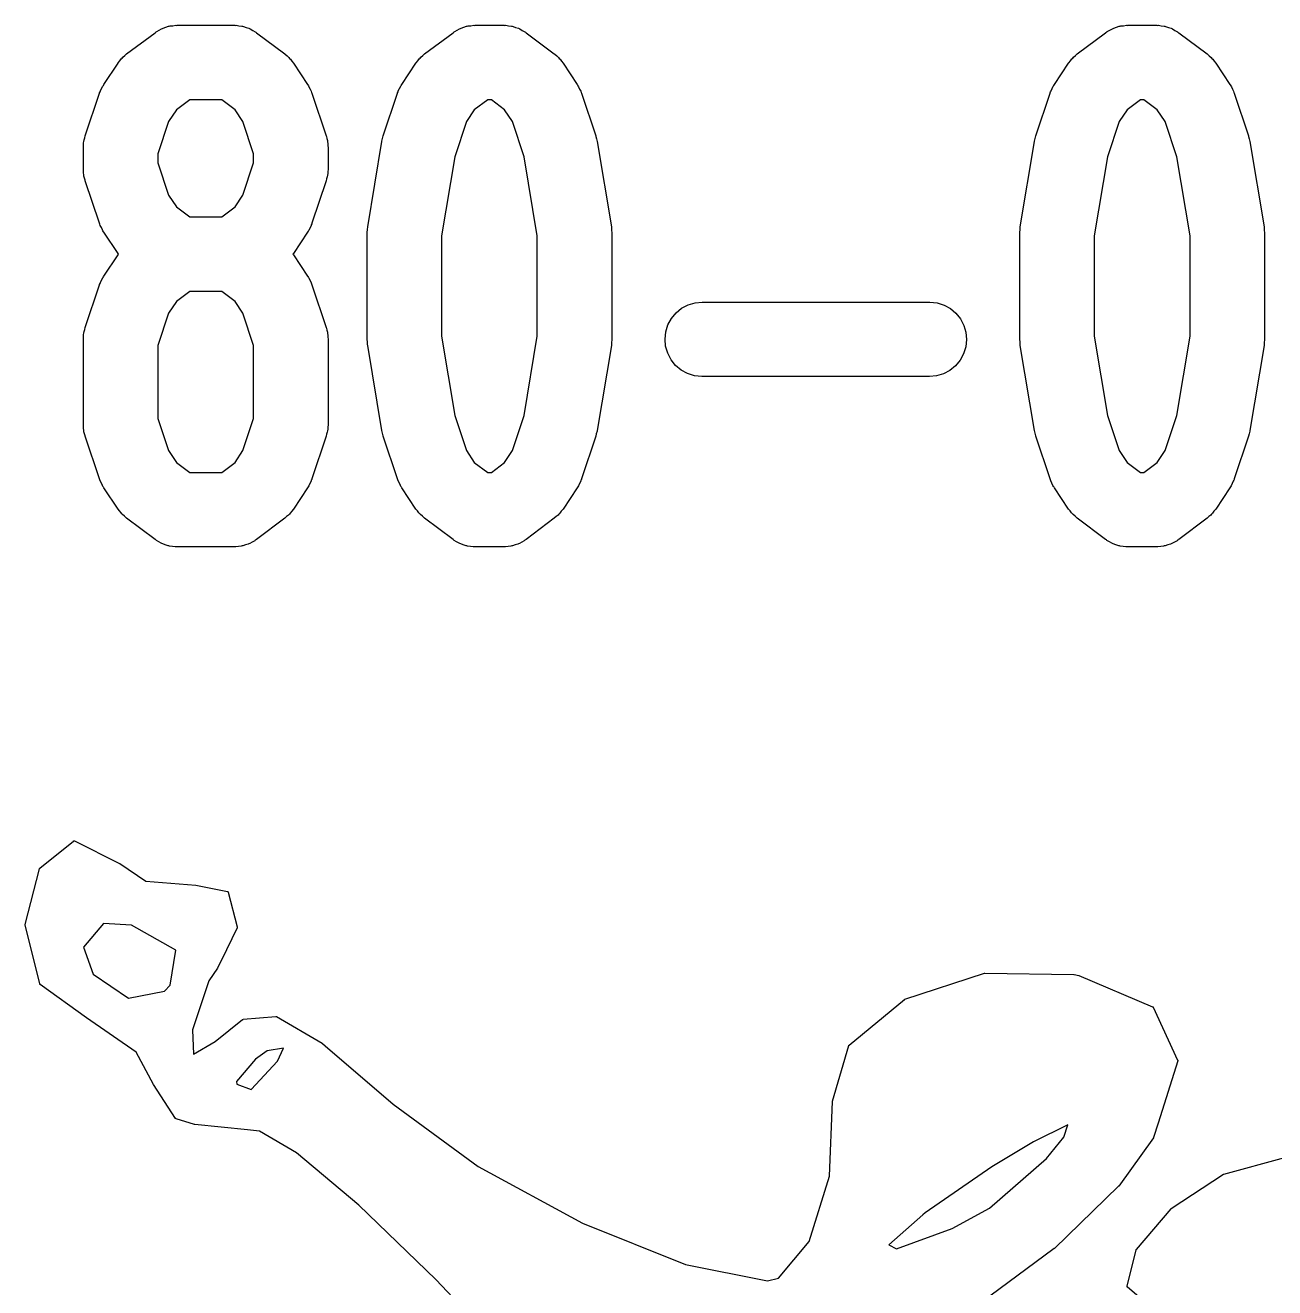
# Model space of a CAD drawing. Extents: x 69 to 231, y -99 to -49.
# Drawn here: x 103.7 to 109.57, y -81.35 to -75.42 of the extents above; entities that cross this region are included whole.
import ezdxf

# ---------------------------------------------------------------- set-up
doc = ezdxf.new("R2010")
doc.units = 0
doc.layers.add('BLACK', color=7, linetype='CONTINUOUS')

msp = doc.modelspace()

# ---------------------------------------------------------------- linework, layer by layer
at = {"layer": 'BLACK', "linetype": 'CONTINUOUS'}
for p, q in [((104.178, -75.56), (104.312, -75.46)), ((104.312, -75.46), (104.314, -75.4585)), ((104.314, -75.4585), (104.317, -75.4566)), ((104.317, -75.4566), (104.32, -75.4542)), ((104.32, -75.4542), (104.332, -75.448)), ((104.332, -75.448), (104.343, -75.4412)), ((104.343, -75.4412), (104.347, -75.44)), ((104.347, -75.44), (104.35, -75.4382)), ((104.35, -75.4382), (104.363, -75.4344)), ((104.363, -75.4344), (104.375, -75.43)), ((104.375, -75.43), (104.379, -75.4294)), ((104.379, -75.4294), (104.383, -75.4283)), ((104.383, -75.4283), (104.396, -75.427)), ((104.396, -75.427), (104.409, -75.4252)), ((104.409, -75.4252), (104.413, -75.4254)), ((104.413, -75.4254), (104.417, -75.425)), ((104.417, -75.425), (104.683, -75.425)), ((104.683, -75.425), (104.686, -75.425)), ((104.686, -75.425), (104.69, -75.4254)), ((104.69, -75.4254), (104.693, -75.4253)), ((104.693, -75.4253), (104.706, -75.4273)), ((104.706, -75.4273), (104.72, -75.4288)), ((104.72, -75.4288), (104.723, -75.43)), ((104.723, -75.43), (104.727, -75.4306)), ((104.727, -75.4306), (104.74, -75.4351)), ((104.74, -75.4351), (104.752, -75.4392)), ((104.752, -75.4392), (104.756, -75.441)), ((104.756, -75.441), (104.759, -75.4423)), ((104.759, -75.4423), (104.771, -75.4492)), ((104.771, -75.4492), (104.782, -75.4556)), ((104.782, -75.4556), (104.785, -75.458)), ((104.785, -75.458), (104.788, -75.46)), ((104.788, -75.46), (104.922, -75.56)), ((105.578, -75.56), (105.712, -75.46)), ((105.712, -75.46), (105.714, -75.4585)), ((105.714, -75.4585), (105.717, -75.4566)), ((105.717, -75.4566), (105.72, -75.4542)), ((105.72, -75.4542), (105.732, -75.448)), ((105.732, -75.448), (105.743, -75.4412)), ((105.743, -75.4412), (105.747, -75.44)), ((105.747, -75.44), (105.75, -75.4382)), ((105.75, -75.4382), (105.763, -75.4344)), ((105.763, -75.4344), (105.775, -75.43)), ((105.775, -75.43), (105.779, -75.4294)), ((105.779, -75.4294), (105.783, -75.4283)), ((105.783, -75.4283), (105.796, -75.427)), ((105.796, -75.427), (105.809, -75.4252)), ((105.809, -75.4252), (105.813, -75.4254)), ((105.813, -75.4254), (105.817, -75.425)), ((105.817, -75.425), (105.95, -75.425)), ((105.95, -75.425), (105.952, -75.425)), ((105.952, -75.425), (105.956, -75.4254)), ((105.956, -75.4254), (105.96, -75.4253)), ((105.96, -75.4253), (105.973, -75.4273)), ((105.973, -75.4273), (105.986, -75.4288)), ((105.986, -75.4288), (105.99, -75.43)), ((105.99, -75.43), (105.994, -75.4306)), ((105.994, -75.4306), (106.006, -75.4351)), ((106.006, -75.4351), (106.019, -75.4392)), ((106.019, -75.4392), (106.022, -75.441)), ((106.022, -75.441), (106.026, -75.4423)), ((106.026, -75.4423), (106.037, -75.4492)), ((106.037, -75.4492), (106.049, -75.4556)), ((106.049, -75.4556), (106.052, -75.458)), ((106.052, -75.458), (106.055, -75.46)), ((106.055, -75.46), (106.188, -75.56)), ((108.645, -75.56), (108.778, -75.46)), ((108.778, -75.46), (108.78, -75.4585)), ((108.78, -75.4585), (108.784, -75.4566)), ((108.784, -75.4566), (108.786, -75.4542)), ((108.786, -75.4542), (108.798, -75.448)), ((108.798, -75.448), (108.81, -75.4412)), ((108.81, -75.4412), (108.813, -75.44)), ((108.813, -75.44), (108.817, -75.4382)), ((108.817, -75.4382), (108.829, -75.4344)), ((108.829, -75.4344), (108.842, -75.43)), ((108.842, -75.43), (108.846, -75.4294)), ((108.846, -75.4294), (108.849, -75.4283)), ((108.849, -75.4283), (108.863, -75.427)), ((108.863, -75.427), (108.876, -75.4252)), ((108.876, -75.4252), (108.88, -75.4254)), ((108.88, -75.4254), (108.883, -75.425)), ((108.883, -75.425), (109.017, -75.425)), ((109.017, -75.425), (109.019, -75.425)), ((109.019, -75.425), (109.023, -75.4254)), ((109.023, -75.4254), (109.027, -75.4253)), ((109.027, -75.4253), (109.04, -75.4273)), ((109.04, -75.4273), (109.053, -75.4288)), ((109.053, -75.4288), (109.057, -75.43)), ((109.057, -75.43), (109.06, -75.4306)), ((109.06, -75.4306), (109.073, -75.4351)), ((109.073, -75.4351), (109.086, -75.4392)), ((109.086, -75.4392), (109.089, -75.441)), ((109.089, -75.441), (109.092, -75.4423)), ((109.092, -75.4423), (109.104, -75.4492)), ((109.104, -75.4492), (109.116, -75.4556)), ((109.116, -75.4556), (109.118, -75.458)), ((109.118, -75.458), (109.122, -75.46)), ((109.122, -75.46), (109.255, -75.56)), ((104.139, -75.6009), (104.146, -75.5922)), ((104.146, -75.5922), (104.153, -75.5831)), ((104.153, -75.5831), (104.157, -75.5792)), ((104.157, -75.5792), (104.161, -75.5748)), ((104.161, -75.5748), (104.17, -75.5677)), ((104.17, -75.5677), (104.178, -75.56)), ((104.922, -75.56), (104.924, -75.5615)), ((104.924, -75.5615), (104.932, -75.5693)), ((104.932, -75.5693), (104.941, -75.5765)), ((104.941, -75.5765), (104.944, -75.5809)), ((104.944, -75.5809), (104.948, -75.5849)), ((104.948, -75.5849), (104.955, -75.5941)), ((104.955, -75.5941), (104.962, -75.6029)), ((105.539, -75.6009), (105.546, -75.5922)), ((105.546, -75.5922), (105.553, -75.5831)), ((105.553, -75.5831), (105.557, -75.5792)), ((105.557, -75.5792), (105.561, -75.5748)), ((105.561, -75.5748), (105.57, -75.5677)), ((105.57, -75.5677), (105.578, -75.56)), ((106.188, -75.56), (106.19, -75.5615)), ((106.19, -75.5615), (106.199, -75.5693)), ((106.199, -75.5693), (106.207, -75.5765)), ((106.207, -75.5765), (106.211, -75.5809)), ((106.211, -75.5809), (106.215, -75.5849)), ((106.215, -75.5849), (106.222, -75.5941)), ((106.222, -75.5941), (106.229, -75.6029)), ((108.606, -75.6009), (108.613, -75.5922)), ((108.613, -75.5922), (108.62, -75.5831)), ((108.62, -75.5831), (108.624, -75.5792)), ((108.624, -75.5792), (108.628, -75.5748)), ((108.628, -75.5748), (108.637, -75.5677)), ((108.637, -75.5677), (108.645, -75.56)), ((109.255, -75.56), (109.257, -75.5615)), ((109.257, -75.5615), (109.265, -75.5693)), ((109.265, -75.5693), (109.274, -75.5765)), ((109.274, -75.5765), (109.278, -75.5809)), ((109.278, -75.5809), (109.282, -75.5849)), ((109.282, -75.5849), (109.288, -75.5941)), ((109.288, -75.5941), (109.296, -75.6029)), ((104.071, -75.7029), (104.138, -75.6029)), ((104.138, -75.6029), (104.139, -75.6009)), ((104.962, -75.6029), (105.029, -75.7029)), ((105.471, -75.7029), (105.538, -75.6029)), ((105.538, -75.6029), (105.539, -75.6009)), ((106.229, -75.6029), (106.296, -75.7029)), ((108.538, -75.7029), (108.604, -75.6029)), ((108.604, -75.6029), (108.606, -75.6009)), ((109.296, -75.6029), (109.362, -75.7029)), ((104.061, -75.7224), (104.066, -75.7114)), ((104.066, -75.7114), (104.069, -75.7073)), ((104.069, -75.7073), (104.071, -75.7029)), ((105.029, -75.7029), (105.03, -75.705)), ((105.03, -75.705), (105.033, -75.7094)), ((105.033, -75.7094), (105.035, -75.7135)), ((105.035, -75.7135), (105.04, -75.7245)), ((105.461, -75.7224), (105.466, -75.7114)), ((105.466, -75.7114), (105.469, -75.7073)), ((105.469, -75.7073), (105.471, -75.7029)), ((106.296, -75.7029), (106.297, -75.705)), ((106.297, -75.705), (106.299, -75.7094)), ((106.299, -75.7094), (106.302, -75.7135)), ((106.302, -75.7135), (106.307, -75.7245)), ((108.527, -75.7224), (108.532, -75.7114)), ((108.532, -75.7114), (108.535, -75.7073)), ((108.535, -75.7073), (108.538, -75.7029)), ((109.362, -75.7029), (109.364, -75.705)), ((109.364, -75.705), (109.366, -75.7094)), ((109.366, -75.7094), (109.369, -75.7135)), ((109.369, -75.7135), (109.374, -75.7245)), ((103.984, -75.9447), (104.051, -75.7447)), ((104.051, -75.7423), (104.054, -75.7378)), ((104.051, -75.7447), (104.051, -75.7423)), ((104.054, -75.7378), (104.055, -75.7331)), ((104.055, -75.7331), (104.061, -75.7224)), ((104.475, -75.775), (104.412, -75.822)), ((104.625, -75.775), (104.475, -75.775)), ((104.688, -75.822), (104.625, -75.775)), ((105.04, -75.7245), (105.046, -75.7353)), ((105.046, -75.7353), (105.047, -75.7401)), ((105.047, -75.7401), (105.049, -75.7447)), ((105.049, -75.7447), (105.116, -75.9447)), ((105.384, -75.9447), (105.451, -75.7447)), ((105.451, -75.7423), (105.454, -75.7378)), ((105.451, -75.7447), (105.451, -75.7423)), ((105.454, -75.7378), (105.455, -75.7331)), ((105.455, -75.7331), (105.461, -75.7224)), ((105.875, -75.775), (105.812, -75.822)), ((105.892, -75.775), (105.875, -75.775)), ((105.954, -75.822), (105.892, -75.775)), ((106.307, -75.7245), (106.313, -75.7353)), ((106.313, -75.7353), (106.314, -75.7401)), ((106.314, -75.7401), (106.316, -75.7447)), ((106.316, -75.7447), (106.383, -75.9447)), ((108.451, -75.9447), (108.517, -75.7447)), ((108.517, -75.7447), (108.518, -75.7423)), ((108.518, -75.7423), (108.52, -75.7378)), ((108.52, -75.7378), (108.522, -75.7331)), ((108.522, -75.7331), (108.527, -75.7224)), ((108.942, -75.775), (108.879, -75.822)), ((108.958, -75.775), (108.942, -75.775)), ((109.021, -75.822), (108.958, -75.775)), ((109.374, -75.7245), (109.379, -75.7353)), ((109.379, -75.7353), (109.381, -75.7401)), ((109.381, -75.7401), (109.383, -75.7447)), ((109.383, -75.7447), (109.449, -75.9447)), ((104.412, -75.822), (104.375, -75.8776)), ((104.725, -75.8776), (104.688, -75.822)), ((105.812, -75.822), (105.775, -75.8776)), ((105.991, -75.8776), (105.954, -75.822)), ((108.879, -75.822), (108.842, -75.8776)), ((109.058, -75.8776), (109.021, -75.822)), ((104.375, -75.8776), (104.325, -76.0284)), ((104.775, -76.0284), (104.725, -75.8776)), ((105.775, -75.8776), (105.72, -76.0423)), ((106.046, -76.0423), (105.991, -75.8776)), ((108.842, -75.8776), (108.787, -76.0423)), ((109.113, -76.0423), (109.058, -75.8776)), ((103.979, -75.9636), (103.982, -75.9542)), ((103.982, -75.9542), (103.984, -75.9447)), ((105.116, -75.9447), (105.117, -75.947)), ((105.117, -75.947), (105.119, -75.9566)), ((105.381, -75.9568), (105.384, -75.9447)), ((106.383, -75.9447), (106.383, -75.947)), ((106.383, -75.947), (106.386, -75.9592)), ((108.448, -75.9568), (108.451, -75.9447)), ((109.449, -75.9447), (109.45, -75.947)), ((109.45, -75.947), (109.453, -75.9592)), ((103.975, -75.9976), (103.976, -75.9878)), ((103.975, -76), (103.975, -75.9976)), ((103.975, -76.1), (103.975, -76)), ((103.976, -75.978), (103.978, -75.9709)), ((103.976, -75.9878), (103.976, -75.978)), ((103.978, -75.9709), (103.979, -75.9636)), ((105.119, -75.9566), (105.122, -75.966)), ((105.122, -75.966), (105.122, -75.9733)), ((105.122, -75.9733), (105.124, -75.9804)), ((105.124, -75.9804), (105.124, -75.9902)), ((105.124, -75.9902), (105.125, -76)), ((105.125, -76), (105.125, -76.1)), ((105.311, -76.3712), (105.377, -75.9712)), ((105.377, -75.9712), (105.378, -75.9688)), ((105.378, -75.9688), (105.381, -75.9568)), ((106.386, -75.9592), (106.389, -75.9712)), ((106.389, -75.9712), (106.456, -76.3712)), ((108.377, -76.3712), (108.444, -75.9712)), ((108.444, -75.9688), (108.448, -75.9568)), ((108.444, -75.9712), (108.444, -75.9688)), ((109.453, -75.9592), (109.456, -75.9712)), ((109.456, -75.9712), (109.523, -76.3712)), ((104.325, -76.0284), (104.325, -76.0716)), ((104.325, -76.0716), (104.375, -76.2224)), ((104.725, -76.2224), (104.775, -76.0716)), ((104.775, -76.0716), (104.775, -76.0284)), ((105.72, -76.0423), (105.658, -76.4145)), ((106.108, -76.4145), (106.046, -76.0423)), ((108.787, -76.0423), (108.725, -76.4145)), ((109.175, -76.4145), (109.113, -76.0423)), ((103.976, -76.1098), (103.975, -76.1)), ((103.976, -76.1196), (103.976, -76.1098)), ((103.978, -76.1267), (103.976, -76.1196)), ((103.978, -76.134), (103.978, -76.1267)), ((105.122, -76.1291), (105.121, -76.1364)), ((105.124, -76.122), (105.122, -76.1291)), ((105.125, -76.1024), (105.124, -76.1122)), ((105.124, -76.1122), (105.124, -76.122)), ((105.125, -76.1), (105.125, -76.1024)), ((103.981, -76.1434), (103.978, -76.134)), ((103.983, -76.153), (103.981, -76.1434)), ((103.984, -76.1553), (103.983, -76.153)), ((104.051, -76.3553), (103.984, -76.1553)), ((105.116, -76.1553), (105.049, -76.3553)), ((105.118, -76.1458), (105.116, -76.1553)), ((105.121, -76.1364), (105.118, -76.1458)), ((104.375, -76.2224), (104.412, -76.278)), ((104.688, -76.278), (104.725, -76.2224)), ((104.412, -76.278), (104.475, -76.325)), ((104.625, -76.325), (104.688, -76.278)), ((104.053, -76.3599), (104.051, -76.3553)), ((104.054, -76.3647), (104.053, -76.3599)), ((104.06, -76.3755), (104.054, -76.3647)), ((104.475, -76.325), (104.625, -76.325)), ((105.045, -76.3669), (105.039, -76.3776)), ((105.046, -76.3622), (105.045, -76.3669)), ((105.049, -76.3577), (105.046, -76.3622)), ((105.049, -76.3553), (105.049, -76.3577)), ((104.065, -76.3865), (104.06, -76.3755)), ((104.067, -76.3906), (104.065, -76.3865)), ((104.07, -76.395), (104.067, -76.3906)), ((104.071, -76.3971), (104.07, -76.395)), ((104.138, -76.4971), (104.071, -76.3971)), ((105.029, -76.3971), (104.962, -76.4971)), ((105.031, -76.3927), (105.029, -76.3971)), ((105.034, -76.3886), (105.031, -76.3927)), ((105.039, -76.3776), (105.034, -76.3886)), ((105.308, -76.3976), (105.31, -76.3844)), ((105.308, -76.4), (105.308, -76.3976)), ((105.308, -76.9), (105.308, -76.4)), ((105.31, -76.3844), (105.311, -76.3712)), ((105.658, -76.4145), (105.658, -76.8855)), ((106.108, -76.8855), (106.108, -76.4145)), ((106.456, -76.3712), (106.456, -76.3736)), ((106.456, -76.3736), (106.457, -76.3869)), ((106.457, -76.3869), (106.458, -76.4)), ((106.458, -76.4), (106.458, -76.9)), ((108.375, -76.3976), (108.376, -76.3844)), ((108.375, -76.4), (108.375, -76.3976)), ((108.375, -76.9), (108.375, -76.4)), ((108.376, -76.3844), (108.377, -76.3712)), ((108.725, -76.4145), (108.725, -76.8855)), ((109.175, -76.8855), (109.175, -76.4145)), ((109.523, -76.3712), (109.523, -76.3736)), ((109.523, -76.3736), (109.524, -76.3869)), ((109.524, -76.3869), (109.525, -76.4)), ((109.525, -76.4), (109.525, -76.9)), ((104.071, -76.6029), (104.138, -76.5029)), ((104.14, -76.4998), (104.138, -76.4971)), ((104.138, -76.5029), (104.139, -76.5009)), ((104.139, -76.5009), (104.14, -76.4998)), ((104.961, -76.4991), (104.96, -76.5002)), ((104.96, -76.5002), (104.962, -76.5029)), ((104.962, -76.4971), (104.961, -76.4991)), ((104.962, -76.5029), (105.029, -76.6029)), ((104.069, -76.6073), (104.071, -76.6029)), ((105.029, -76.6029), (105.03, -76.605)), ((105.03, -76.605), (105.033, -76.6094)), ((103.984, -76.8447), (104.051, -76.6447)), ((104.051, -76.6423), (104.054, -76.6378)), ((104.051, -76.6447), (104.051, -76.6423)), ((104.054, -76.6378), (104.055, -76.6331)), ((104.055, -76.6331), (104.061, -76.6224)), ((104.061, -76.6224), (104.066, -76.6114)), ((104.066, -76.6114), (104.069, -76.6073)), ((105.033, -76.6094), (105.035, -76.6135)), ((105.035, -76.6135), (105.04, -76.6245)), ((105.04, -76.6245), (105.046, -76.6353)), ((105.046, -76.6353), (105.047, -76.6401)), ((105.047, -76.6401), (105.049, -76.6447)), ((105.049, -76.6447), (105.116, -76.8447)), ((104.412, -76.722), (104.375, -76.7776)), ((104.475, -76.675), (104.412, -76.722)), ((104.625, -76.675), (104.475, -76.675)), ((104.688, -76.722), (104.625, -76.675)), ((104.725, -76.7776), (104.688, -76.722)), ((106.849, -76.7283), (106.883, -76.725)), ((106.883, -76.725), (107.95, -76.725)), ((107.95, -76.725), (107.952, -76.725)), ((107.952, -76.725), (107.986, -76.7288)), ((104.375, -76.7776), (104.325, -76.9284)), ((104.775, -76.9284), (104.725, -76.7776)), ((106.738, -76.8021), (106.76, -76.7758)), ((106.76, -76.7758), (106.786, -76.7542)), ((106.786, -76.7542), (106.817, -76.7382)), ((106.817, -76.7382), (106.849, -76.7283)), ((107.986, -76.7288), (108.019, -76.7392)), ((108.019, -76.7392), (108.049, -76.7556)), ((108.049, -76.7556), (108.075, -76.7776)), ((108.075, -76.7776), (108.096, -76.8042)), ((106.712, -76.8648), (106.722, -76.8322)), ((106.722, -76.8322), (106.738, -76.8021)), ((108.096, -76.8042), (108.112, -76.8344)), ((108.112, -76.8344), (108.122, -76.8672)), ((103.975, -76.8976), (103.976, -76.8878)), ((103.975, -76.9), (103.975, -76.8976)), ((103.975, -77.3), (103.975, -76.9)), ((103.976, -76.878), (103.978, -76.8709)), ((103.976, -76.8878), (103.976, -76.878)), ((103.978, -76.8709), (103.979, -76.8636)), ((103.979, -76.8636), (103.982, -76.8542)), ((103.982, -76.8542), (103.984, -76.8447)), ((105.116, -76.8447), (105.117, -76.847)), ((105.117, -76.847), (105.119, -76.8566)), ((105.119, -76.8566), (105.122, -76.866)), ((105.122, -76.866), (105.122, -76.8733)), ((105.122, -76.8733), (105.124, -76.8804)), ((105.124, -76.8804), (105.124, -76.8902)), ((105.124, -76.8902), (105.125, -76.9)), ((105.125, -76.9), (105.125, -77.3)), ((105.31, -76.9131), (105.308, -76.9)), ((105.658, -76.8855), (105.72, -77.2577)), ((106.046, -77.2577), (106.108, -76.8855)), ((106.458, -76.9024), (106.457, -76.9156)), ((106.458, -76.9), (106.458, -76.9024)), ((106.708, -76.8988), (106.712, -76.8648)), ((106.711, -76.9328), (106.708, -76.8988)), ((108.125, -76.9012), (108.121, -76.9352)), ((108.122, -76.8672), (108.125, -76.9012)), ((108.376, -76.9131), (108.375, -76.9)), ((108.725, -76.8855), (108.787, -77.2577)), ((109.113, -77.2577), (109.175, -76.8855)), ((109.525, -76.9024), (109.524, -76.9156)), ((109.525, -76.9), (109.525, -76.9024)), ((104.325, -76.9284), (104.325, -77.2716)), ((104.775, -77.2716), (104.775, -76.9284)), ((105.31, -76.9264), (105.31, -76.9131)), ((105.311, -76.9288), (105.31, -76.9264)), ((105.377, -77.3288), (105.311, -76.9288)), ((106.456, -76.9288), (106.389, -77.3288)), ((106.457, -76.9156), (106.456, -76.9288)), ((106.721, -76.9656), (106.711, -76.9328)), ((108.121, -76.9352), (108.111, -76.9678)), ((108.377, -76.9264), (108.376, -76.9131)), ((108.377, -76.9288), (108.377, -76.9264)), ((108.444, -77.3288), (108.377, -76.9288)), ((109.523, -76.9288), (109.456, -77.3288)), ((109.524, -76.9156), (109.523, -76.9288)), ((106.737, -76.9958), (106.721, -76.9656)), ((106.758, -77.0224), (106.737, -76.9958)), ((108.095, -76.9979), (108.073, -77.0242)), ((108.111, -76.9678), (108.095, -76.9979)), ((106.784, -77.0444), (106.758, -77.0224)), ((106.814, -77.0608), (106.784, -77.0444)), ((106.847, -77.0712), (106.814, -77.0608)), ((106.881, -77.075), (106.847, -77.0712)), ((106.883, -77.075), (106.881, -77.075)), ((107.95, -77.075), (106.883, -77.075)), ((107.984, -77.0717), (107.95, -77.075)), ((108.017, -77.0618), (107.984, -77.0717)), ((108.047, -77.0458), (108.017, -77.0618)), ((108.073, -77.0242), (108.047, -77.0458)), ((105.72, -77.2577), (105.775, -77.4224)), ((105.991, -77.4224), (106.046, -77.2577)), ((108.787, -77.2577), (108.842, -77.4224)), ((109.058, -77.4224), (109.113, -77.2577)), ((103.976, -77.3098), (103.975, -77.3)), ((103.976, -77.3196), (103.976, -77.3098)), ((104.325, -77.2716), (104.375, -77.4224)), ((104.725, -77.4224), (104.775, -77.2716)), ((105.125, -77.3024), (105.124, -77.3122)), ((105.124, -77.3122), (105.124, -77.322)), ((105.125, -77.3), (105.125, -77.3024)), ((103.978, -77.3267), (103.976, -77.3196)), ((103.978, -77.334), (103.978, -77.3267)), ((103.981, -77.3434), (103.978, -77.334)), ((103.983, -77.353), (103.981, -77.3434)), ((103.984, -77.3553), (103.983, -77.353)), ((104.051, -77.5553), (103.984, -77.3553)), ((105.116, -77.3553), (105.049, -77.5553)), ((105.118, -77.3458), (105.116, -77.3553)), ((105.121, -77.3364), (105.118, -77.3458)), ((105.122, -77.3291), (105.121, -77.3364)), ((105.124, -77.322), (105.122, -77.3291)), ((105.381, -77.3408), (105.377, -77.3288)), ((105.383, -77.353), (105.381, -77.3408)), ((105.384, -77.3553), (105.383, -77.353)), ((105.451, -77.5553), (105.384, -77.3553)), ((106.383, -77.3553), (106.316, -77.5553)), ((106.385, -77.3432), (106.383, -77.3553)), ((106.389, -77.3312), (106.385, -77.3432)), ((106.389, -77.3288), (106.389, -77.3312)), ((108.447, -77.3408), (108.444, -77.3288)), ((108.45, -77.353), (108.447, -77.3408)), ((108.451, -77.3553), (108.45, -77.353)), ((108.517, -77.5553), (108.451, -77.3553)), ((109.449, -77.3553), (109.383, -77.5553)), ((109.452, -77.3432), (109.449, -77.3553)), ((109.456, -77.3312), (109.452, -77.3432)), ((109.456, -77.3288), (109.456, -77.3312)), ((104.375, -77.4224), (104.412, -77.478)), ((104.688, -77.478), (104.725, -77.4224)), ((105.775, -77.4224), (105.812, -77.478)), ((105.954, -77.478), (105.991, -77.4224)), ((108.842, -77.4224), (108.879, -77.478)), ((109.021, -77.478), (109.058, -77.4224)), ((104.412, -77.478), (104.475, -77.525)), ((104.625, -77.525), (104.688, -77.478)), ((105.812, -77.478), (105.875, -77.525)), ((105.892, -77.525), (105.954, -77.478)), ((108.879, -77.478), (108.942, -77.525)), ((108.958, -77.525), (109.021, -77.478)), ((104.053, -77.5599), (104.051, -77.5553)), ((104.475, -77.525), (104.625, -77.525)), ((105.049, -77.5553), (105.049, -77.5577)), ((105.453, -77.5599), (105.451, -77.5553)), ((105.875, -77.525), (105.892, -77.525)), ((106.316, -77.5553), (106.315, -77.5577)), ((108.519, -77.5599), (108.517, -77.5553)), ((108.942, -77.525), (108.958, -77.525)), ((109.383, -77.5553), (109.382, -77.5577)), ((104.054, -77.5647), (104.053, -77.5599)), ((104.06, -77.5755), (104.054, -77.5647)), ((104.065, -77.5865), (104.06, -77.5755)), ((104.067, -77.5906), (104.065, -77.5865)), ((104.07, -77.595), (104.067, -77.5906)), ((104.071, -77.5971), (104.07, -77.595)), ((104.138, -77.6971), (104.071, -77.5971)), ((105.029, -77.5971), (104.962, -77.6971)), ((105.031, -77.5927), (105.029, -77.5971)), ((105.034, -77.5886), (105.031, -77.5927)), ((105.039, -77.5776), (105.034, -77.5886)), ((105.045, -77.5669), (105.039, -77.5776)), ((105.046, -77.5622), (105.045, -77.5669)), ((105.049, -77.5577), (105.046, -77.5622)), ((105.454, -77.5647), (105.453, -77.5599)), ((105.46, -77.5755), (105.454, -77.5647)), ((105.465, -77.5865), (105.46, -77.5755)), ((105.467, -77.5906), (105.465, -77.5865)), ((105.47, -77.595), (105.467, -77.5906)), ((105.471, -77.5971), (105.47, -77.595)), ((105.538, -77.6971), (105.471, -77.5971)), ((106.296, -77.5971), (106.229, -77.6971)), ((106.298, -77.5927), (106.296, -77.5971)), ((106.301, -77.5886), (106.298, -77.5927)), ((106.306, -77.5776), (106.301, -77.5886)), ((106.312, -77.5669), (106.306, -77.5776)), ((106.313, -77.5622), (106.312, -77.5669)), ((106.315, -77.5577), (106.313, -77.5622)), ((108.521, -77.5647), (108.519, -77.5599)), ((108.526, -77.5755), (108.521, -77.5647)), ((108.531, -77.5865), (108.526, -77.5755)), ((108.534, -77.5906), (108.531, -77.5865)), ((108.536, -77.595), (108.534, -77.5906)), ((108.538, -77.5971), (108.536, -77.595)), ((108.604, -77.6971), (108.538, -77.5971)), ((109.362, -77.5971), (109.296, -77.6971)), ((109.365, -77.5927), (109.362, -77.5971)), ((109.368, -77.5886), (109.365, -77.5927)), ((109.373, -77.5776), (109.368, -77.5886)), ((109.378, -77.5669), (109.373, -77.5776)), ((109.38, -77.5622), (109.378, -77.5669)), ((109.382, -77.5577), (109.38, -77.5622)), ((104.145, -77.7059), (104.138, -77.6971)), ((104.152, -77.7151), (104.145, -77.7059)), ((104.156, -77.7191), (104.152, -77.7151)), ((104.159, -77.7235), (104.156, -77.7191)), ((104.168, -77.7307), (104.159, -77.7235)), ((104.176, -77.7385), (104.168, -77.7307)), ((104.93, -77.7323), (104.922, -77.74)), ((104.939, -77.7252), (104.93, -77.7323)), ((104.943, -77.7208), (104.939, -77.7252)), ((104.947, -77.7169), (104.943, -77.7208)), ((104.954, -77.7078), (104.947, -77.7169)), ((104.961, -77.6991), (104.954, -77.7078)), ((104.962, -77.6971), (104.961, -77.6991)), ((105.545, -77.7059), (105.538, -77.6971)), ((105.552, -77.7151), (105.545, -77.7059)), ((105.556, -77.7191), (105.552, -77.7151)), ((105.559, -77.7235), (105.556, -77.7191)), ((105.568, -77.7307), (105.559, -77.7235)), ((105.576, -77.7385), (105.568, -77.7307)), ((106.197, -77.7323), (106.188, -77.74)), ((106.206, -77.7252), (106.197, -77.7323)), ((106.209, -77.7208), (106.206, -77.7252)), ((106.214, -77.7169), (106.209, -77.7208)), ((106.22, -77.7078), (106.214, -77.7169)), ((106.228, -77.6991), (106.22, -77.7078)), ((106.229, -77.6971), (106.228, -77.6991)), ((108.612, -77.7059), (108.604, -77.6971)), ((108.618, -77.7151), (108.612, -77.7059)), ((108.622, -77.7191), (108.618, -77.7151)), ((108.626, -77.7235), (108.622, -77.7191)), ((108.635, -77.7307), (108.626, -77.7235)), ((108.643, -77.7385), (108.635, -77.7307)), ((109.263, -77.7323), (109.255, -77.74)), ((109.272, -77.7252), (109.263, -77.7323)), ((109.276, -77.7208), (109.272, -77.7252)), ((109.28, -77.7169), (109.276, -77.7208)), ((109.287, -77.7078), (109.28, -77.7169)), ((109.294, -77.6991), (109.287, -77.7078)), ((109.296, -77.6971), (109.294, -77.6991)), ((104.178, -77.74), (104.176, -77.7385)), ((104.312, -77.84), (104.178, -77.74)), ((104.922, -77.74), (104.788, -77.84)), ((105.578, -77.74), (105.576, -77.7385)), ((105.712, -77.84), (105.578, -77.74)), ((106.188, -77.74), (106.055, -77.84)), ((108.645, -77.74), (108.643, -77.7385)), ((108.778, -77.84), (108.645, -77.74)), ((109.255, -77.74), (109.122, -77.84)), ((104.315, -77.842), (104.312, -77.84)), ((104.318, -77.8444), (104.315, -77.842)), ((104.329, -77.8508), (104.318, -77.8444)), ((104.341, -77.8577), (104.329, -77.8508)), ((104.768, -77.852), (104.757, -77.8588)), ((104.78, -77.8458), (104.768, -77.852)), ((104.783, -77.8434), (104.78, -77.8458)), ((104.786, -77.8415), (104.783, -77.8434)), ((104.788, -77.84), (104.786, -77.8415)), ((105.715, -77.842), (105.712, -77.84)), ((105.718, -77.8444), (105.715, -77.842)), ((105.729, -77.8508), (105.718, -77.8444)), ((105.741, -77.8577), (105.729, -77.8508)), ((106.035, -77.852), (106.024, -77.8588)), ((106.047, -77.8458), (106.035, -77.852)), ((106.05, -77.8434), (106.047, -77.8458)), ((106.053, -77.8415), (106.05, -77.8434)), ((106.055, -77.84), (106.053, -77.8415)), ((108.782, -77.842), (108.778, -77.84)), ((108.784, -77.8444), (108.782, -77.842)), ((108.796, -77.8508), (108.784, -77.8444)), ((108.808, -77.8577), (108.796, -77.8508)), ((109.102, -77.852), (109.09, -77.8588)), ((109.114, -77.8458), (109.102, -77.852)), ((109.116, -77.8434), (109.114, -77.8458)), ((109.12, -77.8415), (109.116, -77.8434)), ((109.122, -77.84), (109.12, -77.8415)), ((104.344, -77.859), (104.341, -77.8577)), ((104.348, -77.8608), (104.344, -77.859)), ((104.36, -77.8649), (104.348, -77.8608)), ((104.373, -77.8694), (104.36, -77.8649)), ((104.377, -77.87), (104.373, -77.8694)), ((104.38, -77.8712), (104.377, -77.87)), ((104.394, -77.8727), (104.38, -77.8712)), ((104.407, -77.8747), (104.394, -77.8727)), ((104.41, -77.8746), (104.407, -77.8747)), ((104.414, -77.875), (104.41, -77.8746)), ((104.417, -77.875), (104.414, -77.875)), ((104.683, -77.875), (104.417, -77.875)), ((104.687, -77.8746), (104.683, -77.875)), ((104.691, -77.8748), (104.687, -77.8746)), ((104.704, -77.873), (104.691, -77.8748)), ((104.717, -77.8717), (104.704, -77.873)), ((104.721, -77.8706), (104.717, -77.8717)), ((104.725, -77.87), (104.721, -77.8706)), ((104.737, -77.8656), (104.725, -77.87)), ((104.75, -77.8618), (104.737, -77.8656)), ((104.753, -77.86), (104.75, -77.8618)), ((104.757, -77.8588), (104.753, -77.86)), ((105.744, -77.859), (105.741, -77.8577)), ((105.748, -77.8608), (105.744, -77.859)), ((105.76, -77.8649), (105.748, -77.8608)), ((105.773, -77.8694), (105.76, -77.8649)), ((105.777, -77.87), (105.773, -77.8694)), ((105.78, -77.8712), (105.777, -77.87)), ((105.794, -77.8727), (105.78, -77.8712)), ((105.807, -77.8747), (105.794, -77.8727)), ((105.81, -77.8746), (105.807, -77.8747)), ((105.814, -77.875), (105.81, -77.8746)), ((105.817, -77.875), (105.814, -77.875)), ((105.95, -77.875), (105.817, -77.875)), ((105.954, -77.8746), (105.95, -77.875)), ((105.958, -77.8748), (105.954, -77.8746)), ((105.971, -77.873), (105.958, -77.8748)), ((105.984, -77.8717), (105.971, -77.873)), ((105.988, -77.8706), (105.984, -77.8717)), ((105.991, -77.87), (105.988, -77.8706)), ((106.004, -77.8656), (105.991, -77.87)), ((106.017, -77.8618), (106.004, -77.8656)), ((106.02, -77.86), (106.017, -77.8618)), ((106.024, -77.8588), (106.02, -77.86)), ((108.811, -77.859), (108.808, -77.8577)), ((108.814, -77.8608), (108.811, -77.859)), ((108.827, -77.8649), (108.814, -77.8608)), ((108.84, -77.8694), (108.827, -77.8649)), ((108.843, -77.87), (108.84, -77.8694)), ((108.847, -77.8712), (108.843, -77.87)), ((108.86, -77.8727), (108.847, -77.8712)), ((108.873, -77.8747), (108.86, -77.8727)), ((108.877, -77.8746), (108.873, -77.8747)), ((108.881, -77.875), (108.877, -77.8746)), ((108.883, -77.875), (108.881, -77.875)), ((109.017, -77.875), (108.883, -77.875)), ((109.02, -77.8746), (109.017, -77.875)), ((109.024, -77.8748), (109.02, -77.8746)), ((109.037, -77.873), (109.024, -77.8748)), ((109.051, -77.8717), (109.037, -77.873)), ((109.054, -77.8706), (109.051, -77.8717)), ((109.058, -77.87), (109.054, -77.8706)), ((109.071, -77.8656), (109.058, -77.87)), ((109.083, -77.8618), (109.071, -77.8656)), ((109.087, -77.86), (109.083, -77.8618)), ((109.09, -77.8588), (109.087, -77.86)), ((103.771, -79.3839), (103.928, -79.2562)), ((103.928, -79.256), (103.929, -79.2558)), ((103.928, -79.2562), (103.928, -79.256)), ((103.928, -79.2562), (103.928, -79.2562)), ((103.929, -79.2554), (103.929, -79.2553)), ((103.929, -79.2553), (103.93, -79.2553)), ((103.929, -79.2555), (103.929, -79.2554)), ((103.929, -79.2557), (103.929, -79.2555)), ((103.929, -79.2558), (103.929, -79.2557)), ((103.929, -79.2557), (103.929, -79.2557)), ((103.93, -79.2552), (103.93, -79.2551)), ((103.93, -79.2551), (103.93, -79.2551)), ((103.93, -79.2551), (103.931, -79.2551)), ((103.93, -79.2553), (103.93, -79.2552)), ((103.931, -79.2551), (103.931, -79.2551)), ((103.931, -79.2551), (103.931, -79.2551)), ((103.931, -79.2551), (103.931, -79.2551)), ((103.931, -79.2551), (103.932, -79.2551)), ((103.932, -79.2551), (103.932, -79.2552)), ((103.932, -79.2552), (103.932, -79.2553)), ((103.932, -79.2553), (103.932, -79.2553)), ((103.932, -79.2553), (103.932, -79.2553)), ((103.932, -79.2553), (103.933, -79.2555)), ((103.933, -79.2555), (103.933, -79.2556)), ((103.933, -79.2556), (104.145, -79.3622)), ((103.702, -79.6482), (103.769, -79.3865)), ((103.769, -79.3859), (103.77, -79.3855)), ((103.769, -79.3863), (103.769, -79.3859)), ((103.769, -79.3864), (103.769, -79.3863)), ((103.769, -79.3865), (103.769, -79.3864)), ((103.769, -79.3864), (103.769, -79.3864)), ((103.77, -79.3843), (103.771, -79.384)), ((103.77, -79.3846), (103.77, -79.3843)), ((103.77, -79.3847), (103.77, -79.3846)), ((103.77, -79.3846), (103.77, -79.3846)), ((103.77, -79.385), (103.77, -79.3847)), ((103.77, -79.3854), (103.77, -79.385)), ((103.77, -79.3855), (103.77, -79.3854)), ((103.77, -79.3855), (103.77, -79.3855)), ((103.771, -79.384), (103.771, -79.3839)), ((103.771, -79.3839), (103.771, -79.3839)), ((104.145, -79.3622), (104.145, -79.3622)), ((104.145, -79.3622), (104.145, -79.3623)), ((104.145, -79.3623), (104.146, -79.3625)), ((104.146, -79.3625), (104.268, -79.4442)), ((104.268, -79.4442), (104.504, -79.4635)), ((104.504, -79.4635), (104.504, -79.4635)), ((104.504, -79.4635), (104.504, -79.4636)), ((104.504, -79.4636), (104.504, -79.4636)), ((104.504, -79.4636), (104.652, -79.4929)), ((104.652, -79.4929), (104.652, -79.493)), ((104.652, -79.493), (104.652, -79.493)), ((104.652, -79.493), (104.652, -79.4931)), ((104.652, -79.4931), (104.652, -79.4932)), ((104.652, -79.4932), (104.653, -79.4932)), ((104.653, -79.4932), (104.653, -79.4934)), ((104.653, -79.4934), (104.653, -79.4935)), ((104.653, -79.4935), (104.653, -79.4936)), ((104.653, -79.4936), (104.653, -79.4937)), ((104.653, -79.4937), (104.654, -79.4939)), ((104.654, -79.4939), (104.654, -79.4941)), ((104.654, -79.4941), (104.654, -79.4942)), ((104.654, -79.4942), (104.654, -79.4943)), ((104.654, -79.4943), (104.654, -79.4946)), ((104.654, -79.4946), (104.655, -79.4948)), ((104.655, -79.4948), (104.655, -79.495)), ((104.655, -79.495), (104.655, -79.4951)), ((104.655, -79.4951), (104.655, -79.4954)), ((104.655, -79.4954), (104.655, -79.4957)), ((104.655, -79.4957), (104.655, -79.4958)), ((104.655, -79.4958), (104.655, -79.496)), ((104.655, -79.496), (104.655, -79.4963)), ((104.655, -79.4963), (104.655, -79.4966)), ((104.655, -79.4966), (104.698, -79.66)), ((103.702, -79.6484), (103.702, -79.6482)), ((103.702, -79.6486), (103.702, -79.6484)), ((103.702, -79.6489), (103.702, -79.6486)), ((103.702, -79.6491), (103.702, -79.6489)), ((103.702, -79.6493), (103.702, -79.6491)), ((103.702, -79.6496), (103.702, -79.6493)), ((103.702, -79.6498), (103.702, -79.6496)), ((103.702, -79.6501), (103.702, -79.6498)), ((103.702, -79.6503), (103.702, -79.6501)), ((103.702, -79.6505), (103.702, -79.6503)), ((103.702, -79.6506), (103.702, -79.6505)), ((103.77, -79.9272), (103.702, -79.6506)), ((104.069, -79.6436), (103.976, -79.7545)), ((104.202, -79.6517), (104.069, -79.6436)), ((104.41, -79.7683), (104.202, -79.6517)), ((104.697, -79.6634), (104.647, -79.7678)), ((104.698, -79.6629), (104.697, -79.6631)), ((104.697, -79.6631), (104.697, -79.6634)), ((104.698, -79.66), (104.698, -79.66)), ((104.698, -79.66), (104.698, -79.6603)), ((104.698, -79.6603), (104.698, -79.6605)), ((104.698, -79.6605), (104.698, -79.6608)), ((104.698, -79.6608), (104.698, -79.661)), ((104.698, -79.661), (104.698, -79.6613)), ((104.698, -79.6613), (104.698, -79.6615)), ((104.698, -79.6615), (104.698, -79.6617)), ((104.698, -79.6617), (104.698, -79.662)), ((104.698, -79.662), (104.698, -79.6622)), ((104.698, -79.6622), (104.698, -79.6625)), ((104.698, -79.6625), (104.698, -79.6627)), ((104.698, -79.6627), (104.698, -79.6629)), ((103.976, -79.7545), (104.021, -79.8811)), ((104.383, -79.9331), (104.41, -79.7683)), ((104.647, -79.7678), (104.606, -79.8532)), ((104.606, -79.8539), (104.564, -79.9126)), ((104.606, -79.8532), (104.606, -79.8532)), ((104.606, -79.8532), (104.606, -79.8536)), ((104.606, -79.8536), (104.606, -79.8539)), ((103.77, -79.9274), (103.77, -79.9272)), ((103.77, -79.9277), (103.77, -79.9274)), ((104.021, -79.8811), (104.187, -79.995)), ((104.564, -79.9126), (104.488, -80.1435)), ((107.835, -79.9993), (108.209, -79.8768)), ((108.209, -79.8768), (108.209, -79.8767)), ((108.209, -79.8767), (108.21, -79.8767)), ((108.21, -79.8766), (108.21, -79.8765)), ((108.21, -79.8765), (108.211, -79.8765)), ((108.21, -79.8767), (108.21, -79.8766)), ((108.21, -79.8766), (108.21, -79.8766)), ((108.211, -79.8765), (108.211, -79.8765)), ((108.211, -79.8765), (108.629, -79.8829)), ((108.629, -79.8829), (108.629, -79.8829)), ((108.629, -79.8829), (108.629, -79.8829)), ((108.629, -79.8829), (108.629, -79.8829)), ((108.629, -79.8829), (108.629, -79.8829)), ((108.629, -79.8829), (108.63, -79.883)), ((108.63, -79.883), (108.63, -79.883)), ((108.63, -79.883), (108.652, -79.8876)), ((108.652, -79.8876), (108.652, -79.8876)), ((108.652, -79.8876), (108.652, -79.8876)), ((108.652, -79.8876), (108.652, -79.8876)), ((108.652, -79.8876), (108.652, -79.8877)), ((108.652, -79.8877), (108.653, -79.8879)), ((108.653, -79.8879), (108.999, -80.0345)), ((103.77, -79.9279), (103.77, -79.9277)), ((103.77, -79.9281), (103.77, -79.9279)), ((103.77, -79.9283), (103.77, -79.9281)), ((103.77, -79.9286), (103.77, -79.9283)), ((103.77, -79.9287), (103.77, -79.9286)), ((103.77, -79.9289), (103.77, -79.9287)), ((103.771, -79.9291), (103.77, -79.9289)), ((103.771, -79.9293), (103.771, -79.9291)), ((103.771, -79.9295), (103.771, -79.9293)), ((103.771, -79.9296), (103.771, -79.9295)), ((103.771, -79.9298), (103.771, -79.9296)), ((103.771, -79.93), (103.771, -79.9298)), ((103.772, -79.93), (103.771, -79.93)), ((103.99, -80.0866), (103.772, -79.93)), ((104.187, -79.995), (104.357, -79.961)), ((104.357, -79.961), (104.383, -79.9331)), ((107.573, -80.2148), (107.833, -80.0002)), ((107.833, -80.0002), (107.834, -80)), ((107.833, -80.0002), (107.833, -80.0002)), ((107.834, -79.9995), (107.835, -79.9993)), ((107.834, -79.9996), (107.834, -79.9995)), ((107.834, -79.9997), (107.834, -79.9996)), ((107.834, -80), (107.834, -79.9997)), ((107.834, -79.9997), (107.834, -79.9997)), ((108.999, -80.0345), (108.999, -80.0345)), ((108.999, -80.0345), (109, -80.0347)), ((109, -80.0347), (109, -80.0348)), ((109, -80.0348), (109, -80.0349)), ((109, -80.0349), (109, -80.035)), ((109, -80.035), (109, -80.0352)), ((109, -80.0352), (109.001, -80.0354)), ((109.001, -80.0354), (109.001, -80.0355)), ((109.001, -80.0355), (109.001, -80.0356)), ((109.001, -80.0356), (109.001, -80.0359)), ((109.001, -80.0359), (109.001, -80.0361)), ((109.001, -80.0361), (109.001, -80.0363)), ((109.001, -80.0363), (109.002, -80.0364)), ((109.002, -80.0364), (109.002, -80.0367)), ((109.002, -80.0367), (109.002, -80.037)), ((109.002, -80.037), (109.116, -80.285)), ((104.223, -80.2483), (103.99, -80.0866)), ((103.99, -80.0866), (103.99, -80.0866)), ((103.99, -80.0866), (103.99, -80.0866)), ((104.594, -80.1985), (104.723, -80.0948)), ((104.723, -80.0948), (104.724, -80.0945)), ((104.723, -80.0948), (104.723, -80.0948)), ((104.723, -80.0948), (104.723, -80.0948)), ((104.723, -80.0948), (104.723, -80.0948)), ((104.723, -80.0948), (104.723, -80.0948)), ((104.724, -80.0943), (104.725, -80.0941)), ((104.724, -80.0945), (104.724, -80.0943)), ((104.724, -80.0943), (104.724, -80.0943)), ((104.724, -80.0943), (104.724, -80.0943)), ((104.725, -80.0939), (104.726, -80.0938)), ((104.725, -80.0941), (104.725, -80.0939)), ((104.725, -80.0939), (104.725, -80.0939)), ((104.725, -80.0939), (104.725, -80.0939)), ((104.726, -80.0937), (104.88, -80.0805)), ((104.726, -80.0938), (104.726, -80.0937)), ((104.726, -80.0937), (104.726, -80.0937)), ((104.726, -80.0938), (104.726, -80.0938)), ((104.88, -80.0805), (104.881, -80.0805)), ((104.881, -80.0805), (104.881, -80.0805)), ((104.881, -80.0805), (104.881, -80.0805)), ((104.881, -80.0805), (104.881, -80.0805)), ((104.881, -80.0805), (104.882, -80.0805)), ((104.882, -80.0805), (104.882, -80.0805)), ((104.882, -80.0805), (104.882, -80.0805)), ((104.882, -80.0805), (104.882, -80.0806)), ((104.882, -80.0806), (104.882, -80.0807)), ((104.882, -80.0807), (104.883, -80.0807)), ((104.883, -80.0807), (104.883, -80.0807)), ((104.883, -80.0807), (104.883, -80.0809)), ((104.883, -80.0809), (104.883, -80.0811)), ((104.883, -80.0811), (104.883, -80.0811)), ((104.883, -80.0811), (104.883, -80.0811)), ((104.883, -80.0811), (105.097, -80.2063)), ((104.488, -80.1435), (104.493, -80.2581)), ((104.493, -80.2581), (104.594, -80.1985)), ((105.097, -80.2063), (105.097, -80.2064)), ((105.097, -80.2064), (105.097, -80.2066)), ((105.097, -80.2066), (105.098, -80.2068)), ((105.098, -80.2068), (105.111, -80.2186)), ((105.111, -80.2186), (105.111, -80.2187)), ((105.111, -80.2187), (105.111, -80.2187)), ((105.111, -80.2187), (105.43, -80.4916)), ((107.495, -80.4778), (107.571, -80.2173)), ((107.571, -80.2172), (107.572, -80.2167)), ((107.571, -80.2173), (107.571, -80.2172)), ((107.572, -80.2155), (107.573, -80.2151)), ((107.572, -80.2159), (107.572, -80.2155)), ((107.572, -80.2155), (107.572, -80.2155)), ((107.572, -80.2155), (107.572, -80.2155)), ((107.572, -80.2163), (107.572, -80.2159)), ((107.572, -80.2167), (107.572, -80.2163)), ((107.572, -80.2163), (107.572, -80.2163)), ((107.572, -80.2163), (107.572, -80.2163)), ((107.573, -80.2151), (107.573, -80.2148)), ((104.305, -80.3993), (104.223, -80.2483)), ((104.784, -80.2803), (104.695, -80.3857)), ((104.839, -80.2421), (104.784, -80.2803)), ((104.915, -80.2289), (104.839, -80.2421)), ((104.888, -80.2906), (104.915, -80.2289)), ((104.763, -80.4239), (104.888, -80.2906)), ((109.117, -80.2886), (109.025, -80.5816)), ((109.116, -80.285), (109.116, -80.2851)), ((109.116, -80.2851), (109.116, -80.2854)), ((109.116, -80.2854), (109.117, -80.2857)), ((109.117, -80.2857), (109.117, -80.2859)), ((109.117, -80.2859), (109.117, -80.286)), ((109.117, -80.286), (109.117, -80.2864)), ((109.117, -80.2864), (109.117, -80.2867)), ((109.117, -80.2867), (109.117, -80.2868)), ((109.117, -80.2868), (109.117, -80.287)), ((109.117, -80.287), (109.117, -80.2873)), ((109.117, -80.2873), (109.117, -80.2877)), ((109.117, -80.2877), (109.117, -80.2878)), ((109.117, -80.2878), (109.117, -80.288)), ((109.117, -80.288), (109.117, -80.2883)), ((109.117, -80.2883), (109.117, -80.2886)), ((104.305, -80.3994), (104.305, -80.3993)), ((104.305, -80.3995), (104.305, -80.3994)), ((104.305, -80.3996), (104.305, -80.3995)), ((104.408, -80.5593), (104.305, -80.3996)), ((104.695, -80.3857), (104.696, -80.3982)), ((104.696, -80.3982), (104.763, -80.4239)), ((105.43, -80.4916), (105.43, -80.4916)), ((105.43, -80.4916), (105.43, -80.4917)), ((105.43, -80.4917), (105.83, -80.7849)), ((107.481, -80.83), (107.495, -80.479)), ((107.495, -80.4779), (107.495, -80.4778)), ((107.495, -80.478), (107.495, -80.4779)), ((107.495, -80.4784), (107.495, -80.478)), ((107.495, -80.4788), (107.495, -80.4784)), ((107.495, -80.4789), (107.495, -80.4788)), ((107.495, -80.4788), (107.495, -80.4788)), ((107.495, -80.479), (107.495, -80.4789)), ((104.408, -80.5595), (104.408, -80.5593)), ((104.408, -80.5597), (104.408, -80.5595)), ((104.409, -80.5599), (104.408, -80.5597)), ((104.409, -80.5601), (104.409, -80.5599)), ((104.409, -80.5602), (104.409, -80.5601)), ((104.409, -80.5604), (104.409, -80.5602)), ((104.409, -80.5606), (104.409, -80.5604)), ((104.409, -80.5607), (104.409, -80.5606)), ((104.41, -80.5608), (104.409, -80.5607)), ((104.41, -80.561), (104.41, -80.5608)), ((104.41, -80.5611), (104.41, -80.561)), ((104.41, -80.5612), (104.41, -80.5611)), ((104.411, -80.5613), (104.41, -80.5612)), ((104.411, -80.5614), (104.411, -80.5613)), ((104.498, -80.5876), (104.411, -80.5614)), ((104.411, -80.5614), (104.411, -80.5614)), ((104.498, -80.5877), (104.498, -80.5876)), ((104.498, -80.5876), (104.498, -80.5876)), ((104.498, -80.5876), (104.498, -80.5876)), ((104.499, -80.5878), (104.498, -80.5877)), ((104.498, -80.5877), (104.498, -80.5877)), ((104.499, -80.5879), (104.499, -80.5878)), ((104.746, -80.6123), (104.499, -80.5879)), ((104.803, -80.6195), (104.746, -80.6123)), ((104.977, -80.7202), (104.803, -80.6195)), ((108.601, -80.5899), (108.439, -80.6683)), ((108.582, -80.6468), (108.601, -80.5899)), ((109.025, -80.5816), (109.004, -80.6485)), ((108.439, -80.6683), (108.243, -80.7861)), ((108.501, -80.7474), (108.582, -80.6468)), ((109.003, -80.6499), (108.84, -80.8765)), ((109.004, -80.6494), (109.003, -80.6497)), ((109.003, -80.6497), (109.003, -80.6499)), ((109.004, -80.6485), (109.004, -80.6485)), ((109.004, -80.6485), (109.004, -80.6488)), ((109.004, -80.6488), (109.004, -80.6491)), ((109.004, -80.6491), (109.004, -80.6492)), ((109.004, -80.6492), (109.004, -80.6494)), ((105.27, -80.9672), (104.977, -80.7202)), ((108.232, -80.9804), (108.501, -80.7474)), ((109.333, -80.8209), (109.621, -80.7423)), ((105.83, -80.7849), (106.32, -81.051)), ((108.243, -80.7861), (107.931, -81.0022)), ((107.386, -81.1368), (107.481, -80.83)), ((109.087, -80.982), (109.332, -80.8215)), ((109.332, -80.8212), (109.333, -80.8211)), ((109.332, -80.8213), (109.332, -80.8212)), ((109.332, -80.8215), (109.332, -80.8213)), ((109.332, -80.8215), (109.332, -80.8215)), ((109.333, -80.821), (109.333, -80.8209)), ((109.333, -80.8209), (109.333, -80.8209)), ((109.333, -80.8211), (109.333, -80.821)), ((108.839, -80.8772), (108.538, -81.1694)), ((108.84, -80.8769), (108.839, -80.8772)), ((108.84, -80.8765), (108.84, -80.8766)), ((108.84, -80.8766), (108.84, -80.8769)), ((105.632, -81.3159), (105.27, -80.9672)), ((108.058, -81.0766), (108.232, -80.9804)), ((108.923, -81.1743), (109.086, -80.983)), ((109.086, -80.9825), (109.087, -80.9822)), ((109.086, -80.9826), (109.086, -80.9825)), ((109.086, -80.9828), (109.086, -80.9826)), ((109.086, -80.9829), (109.086, -80.9828)), ((109.086, -80.983), (109.086, -80.9829)), ((109.087, -80.9821), (109.087, -80.982)), ((109.087, -80.9822), (109.087, -80.9821)), ((106.32, -81.051), (106.805, -81.2451)), ((107.92, -81.0113), (107.759, -81.1525)), ((107.931, -81.0022), (107.92, -81.0113)), ((107.795, -81.1711), (108.058, -81.0766)), ((107.241, -81.3096), (107.386, -81.1368)), ((107.759, -81.1525), (107.795, -81.1711)), ((108.537, -81.1698), (108.192, -81.4256)), ((108.538, -81.1694), (108.537, -81.1694)), ((108.537, -81.1694), (108.537, -81.1696)), ((108.537, -81.1696), (108.537, -81.1698)), ((108.879, -81.3472), (108.922, -81.1763)), ((108.922, -81.1751), (108.923, -81.1748)), ((108.922, -81.1752), (108.922, -81.1751)), ((108.922, -81.1753), (108.922, -81.1752)), ((108.922, -81.1756), (108.922, -81.1753)), ((108.922, -81.176), (108.922, -81.1756)), ((108.922, -81.1761), (108.922, -81.176)), ((108.922, -81.1762), (108.922, -81.1761)), ((108.922, -81.1763), (108.922, -81.1762)), ((108.923, -81.1744), (108.923, -81.1743)), ((108.923, -81.1745), (108.923, -81.1744)), ((108.923, -81.1748), (108.923, -81.1745)), ((106.805, -81.2451), (107.19, -81.322)), ((105.95, -81.6514), (105.632, -81.3159)), ((107.19, -81.322), (107.241, -81.3096)), ((108.879, -81.3475), (108.879, -81.3472)), ((108.879, -81.3478), (108.879, -81.3475)), ((108.879, -81.348), (108.879, -81.3478)), ((108.879, -81.3481), (108.879, -81.348)), ((108.879, -81.3484), (108.879, -81.3481)), ((108.879, -81.3487), (108.879, -81.3484)), ((108.879, -81.3489), (108.879, -81.3487)), ((108.879, -81.3491), (108.879, -81.3489)), ((108.879, -81.3494), (108.879, -81.3491)), ((108.879, -81.3497), (108.879, -81.3494)), ((108.88, -81.3499), (108.879, -81.3497)), ((108.88, -81.3501), (108.88, -81.3499)), ((108.88, -81.3503), (108.88, -81.3501)), ((108.88, -81.3506), (108.88, -81.3503)), ((108.88, -81.3508), (108.88, -81.3506)), ((108.88, -81.3509), (108.88, -81.3508)), ((108.88, -81.3512), (108.88, -81.3509)), ((108.88, -81.3514), (108.88, -81.3512)), ((108.88, -81.3516), (108.88, -81.3514)), ((108.881, -81.3517), (108.88, -81.3516)), ((108.881, -81.3519), (108.881, -81.3517)), ((108.881, -81.3521), (108.881, -81.3519)), ((108.881, -81.3522), (108.881, -81.3521)), ((108.998, -81.4515), (108.881, -81.3522))]:
    msp.add_line(p, q, dxfattribs=at)

doc.saveas('drawing.dxf')
